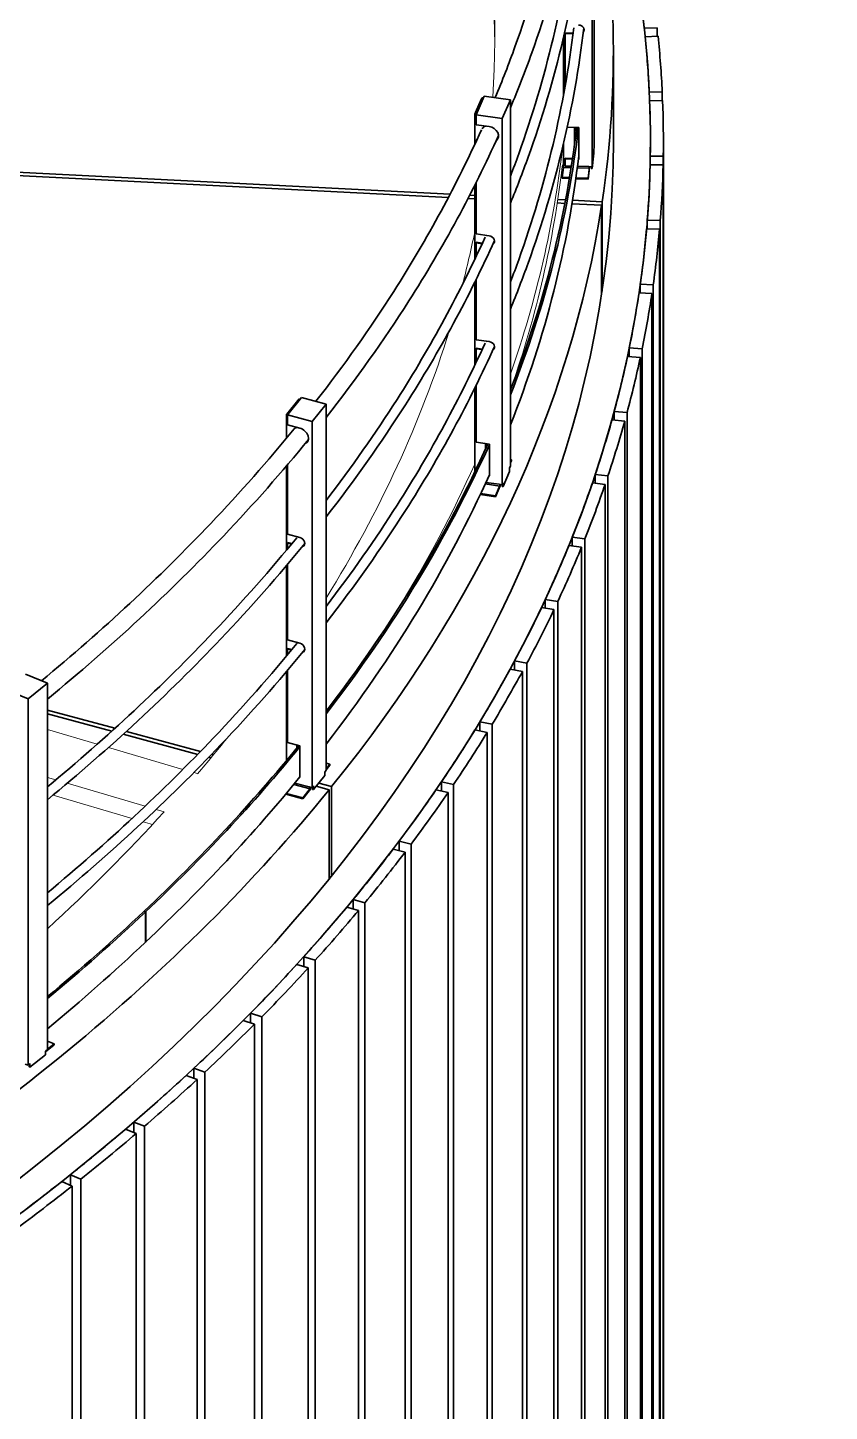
# Model space of a CAD drawing. Header units: millimetres. Extents: x 0 to 42050, y 0 to 29700.
# Drawn here: x 29165 to 30030, y 11149 to 12643 of the extents above; entities that cross this region are included whole.
import ezdxf

# ---------------------------------------------------------------- set-up
doc = ezdxf.new("R2010")
doc.units = ezdxf.units.MM
doc.header["$LTSCALE"] = 50
doc.layers.add('P_Cable Ducts (CD)', color=30, linetype='Continuous', lineweight=18, true_color=0xff7f00)
doc.layers.add('Visible', color=7, linetype='Continuous', lineweight=35)
doc.layers.add('Visible Narrow', color=7, linetype='Continuous', lineweight=18)

msp = doc.modelspace()

# ---------------------------------------------------------------- linework, layer by layer
at = {"layer": 'P_Cable Ducts (CD)'}
for p, q in [((29185.84, 11885.5), (29239.59, 11869.7)), ((29251.76, 11866.12), (29332.07, 11842.51)), ((29343.81, 11839.05), (29347.95, 11837.84)), ((29185.84, 11833.67), (29194.78, 11831.04)), ((29207.16, 11827.4), (29291.21, 11802.69)), ((29191.86, 11814.59), (29277.17, 11789.51)), ((29303.14, 11799.18), (29311.77, 11796.64)), ((29289.17, 11785.98), (29299.28, 11783.01))]:
    msp.add_line(p, q, dxfattribs=at)
for centre, major_axis, start_param, end_param in [((26536.67, 12634.94), (3132, 0), 6.2463092, 6.7788534), ((26536.67, 12617.63), (3132, 0), 0.0047863, 0.4956681), ((26536.67, 12634.94), (3212, 0), 6.0847378, 6.2179752), ((26536.67, 12617.63), (3212, 0), 6.0864025, 6.216341), ((26536.67, 12634.94), (3132, 0), 6.1339839, 6.1655209), ((26536.67, 12634.94), (3132, 0), 5.9405678, 6.1057303), ((26536.67, 12634.94), (3212, 0), 5.9423913, 6.0309266), ((26536.67, 12634.94), (3132, 0), 5.8266811, 5.8499428), ((26536.67, 12634.94), (3132, 0), 5.7205289, 5.8011376)]:
    msp.add_ellipse(centre, major_axis=major_axis, ratio=0.5773503, start_param=start_param, end_param=end_param, dxfattribs=at)
at = {"layer": 'Visible'}
for p, q in [((29775.97, 12514.01), (29775.97, 12909.52)), ((29773.7, 12493.27), (29773.7, 12888.78)), ((29742.69, 12632), (29742.69, 12569.84)), ((29744.56, 12637.05), (29744.64, 12637.75)), ((29753.09, 12636.74), (29744.56, 12637.05)), ((29744.56, 12580.1), (29744.56, 12637.05)), ((29744.64, 12637.75), (29753.18, 12637.44)), ((29764.26, 12639.38), (29764.35, 12639.42)), ((29648.46, 12549.49), (29657.33, 12569.63)), ((29654.01, 12565.8), (29654.9, 12567.81)), ((29656.43, 12567.59), (29654.9, 12567.81)), ((29655.18, 12565.63), (29655.77, 12566.97)), ((29656.14, 12566.92), (29655.77, 12566.97)), ((29655.77, 12566.08), (29655.77, 12566.97)), ((29657.33, 12569.63), (29685.63, 12565.47)), ((29647.9, 12551.92), (29647.01, 12549.91)), ((29654.01, 12565.8), (29647.9, 12551.92)), ((29649.06, 12551.75), (29655.18, 12565.63)), ((29685.63, 12565.47), (29676.76, 12545.33)), ((29685.63, 12169.96), (29685.63, 12565.47)), ((29648.55, 12549.68), (29647.01, 12549.91)), ((29647.01, 12549.91), (29647.01, 12517.41)), ((29648.46, 12549.49), (29676.76, 12545.33)), ((29648.46, 12538.71), (29648.46, 12549.49)), ((29648.46, 12538.71), (29662.61, 12536.63)), ((29649.06, 12551.75), (29648.47, 12550.41)), ((29648.84, 12550.36), (29648.47, 12550.41)), ((29676.76, 12149.82), (29676.76, 12545.33)), ((29648.46, 12521.72), (29648.76, 12522.4)), ((29648.76, 12522.4), (29649.29, 12522.32)), ((29670.45, 12522.14), (29670.59, 12522.19)), ((29746.84, 12536.05), (29759.33, 12535.6)), ((29754.67, 12516.6), (29754.67, 12535.77)), ((29754.74, 12535.77), (29754.74, 12517.15)), ((29756.61, 12531.72), (29756.61, 12535.7)), ((29756.68, 12535.69), (29756.68, 12532.34)), ((29759.33, 12535.6), (29759.33, 12501.31)), ((29648.46, 12520.52), (29648.46, 12521.72)), ((29648.98, 12521.65), (29648.46, 12521.72)), ((29742.69, 12517.69), (29742.69, 12492.62)), ((29773.93, 12491.43), (29775.74, 12508.02)), ((29775.97, 12514.01), (29775.74, 12511.94)), ((29775.74, 12508.02), (29775.74, 12511.94)), ((29741.5, 12494.75), (29741.72, 12494.74)), ((29741.72, 12493.76), (29741.5, 12493.77)), ((29741.51, 12481.78), (29742.69, 12492.62)), ((29741.72, 12494.74), (29742.69, 12494.7)), ((29741.72, 12493.76), (29742.69, 12493.72)), ((29742.69, 12492.62), (29751.11, 12492.31)), ((29744.56, 12501.84), (29744.64, 12502.53)), ((29752.53, 12501.55), (29744.56, 12501.84)), ((29744.56, 12494.33), (29744.56, 12501.84)), ((29751.38, 12494.08), (29744.56, 12494.33)), ((29744.64, 12502.53), (29752.63, 12502.24)), ((29770.11, 12493.4), (29757.97, 12493.84)), ((29759.33, 12501.31), (29758.88, 12501.32)), ((29758.96, 12502.01), (29759.33, 12502)), ((29759.33, 12502.46), (29759.02, 12502.47)), ((29759.1, 12503.16), (29759.33, 12503.16)), ((29770.11, 12493.4), (29773.7, 12493.27)), ((29770.64, 12493.38), (29770.64, 12491.6)), ((29770.71, 12493.38), (29770.71, 12491.31)), ((29772.73, 12493.31), (29772.73, 12491.47)), ((29773.93, 12495.34), (29773.7, 12493.27)), ((29773.93, 12495.34), (29773.93, 12491.43)), ((29741.51, 12481.78), (29749.34, 12481.5)), ((29741.51, 12480.8), (29741.51, 12481.78)), ((29741.51, 12480.8), (29749.18, 12480.53)), ((29756.17, 12480.27), (29769.45, 12479.79)), ((29756.31, 12481.25), (29769.45, 12480.77)), ((29757.74, 12492.07), (29770.64, 12491.6)), ((29769.45, 12480.77), (29770.48, 12490.22)), ((29769.45, 12479.79), (29770.48, 12489.24)), ((29769.45, 12480.77), (29769.45, 12479.79)), ((29770.48, 12490.22), (29770.64, 12491.6)), ((29770.48, 12489.24), (29770.71, 12491.31)), ((29773.93, 12491.43), (29772.73, 12491.47)), ((29647.01, 12473.11), (29647.01, 12393.04)), ((29648.46, 12420.81), (29648.46, 12475.99)), ((29648.46, 12420.81), (29662.61, 12418.73)), ((29648.46, 12411.01), (29648.76, 12411.68)), ((29648.46, 12396.1), (29648.46, 12411.01)), ((29654.94, 12410.06), (29648.46, 12411.01)), ((29648.76, 12411.68), (29655.24, 12410.73)), ((29667.12, 12410.51), (29667.3, 12410.92)), ((29667.3, 12410.92), (29667.75, 12411.08)), ((29647.01, 12368.38), (29647.01, 12278.73)), ((29648.46, 12306.5), (29648.46, 12371.31)), ((29648.46, 12306.5), (29662.61, 12304.42)), ((29648.46, 12296.7), (29648.76, 12297.37)), ((29654.94, 12295.75), (29648.46, 12296.7)), ((29648.46, 12281.79), (29648.46, 12296.7)), ((29648.76, 12297.37), (29655.24, 12296.42)), ((29667.11, 12296.54), (29667.73, 12296.75)), ((29647.01, 12254.07), (29647.01, 12163.58)), ((29648.46, 12195.78), (29648.46, 12257)), ((29444.98, 12225.26), (29460.15, 12244.11)), ((29455.98, 12240.69), (29445.53, 12227.7)), ((29446.62, 12227.41), (29457.07, 12240.39)), ((29455.98, 12240.69), (29457.5, 12242.57)), ((29457.07, 12240.39), (29458.08, 12241.65)), ((29458.66, 12242.26), (29457.5, 12242.57)), ((29458.16, 12241.63), (29458.08, 12241.65)), ((29458.08, 12241.53), (29458.08, 12241.65)), ((29460.15, 12244.11), (29486.63, 12237.01)), ((29445.53, 12227.7), (29444.01, 12225.82)), ((29445.18, 12225.5), (29444.01, 12225.82)), ((29444.01, 12225.82), (29444.01, 12200.43)), ((29444.98, 12225.26), (29471.46, 12218.16)), ((29444.98, 12214.48), (29444.98, 12225.26)), ((29446.62, 12227.41), (29445.6, 12226.15)), ((29445.68, 12226.13), (29445.6, 12226.15)), ((29486.63, 12237.01), (29471.46, 12218.16)), ((29486.63, 11841.5), (29486.63, 12237.01)), ((29444.98, 12214.48), (29458.22, 12210.93)), ((29471.46, 11822.65), (29471.46, 12218.16)), ((29465.01, 12195.3), (29465.69, 12195.47)), ((29648.46, 12195.78), (29662.8, 12193.67)), ((29658.64, 12188.45), (29658.64, 12194.28)), ((29658.94, 12194.24), (29658.94, 12189.1)), ((29662.8, 12193.67), (29662.8, 12159.38)), ((29444.01, 12170.36), (29444.01, 12079.42)), ((29444.98, 12096.58), (29444.98, 12171.5)), ((29677.65, 12147.91), (29684.74, 12164.03)), ((29685.63, 12169.96), (29684.74, 12167.95)), ((29684.74, 12164.03), (29684.74, 12167.95)), ((29685.63, 12177.03), (29686.67, 12176.88)), ((29686.67, 12176.88), (29685.63, 12174.52)), ((29685.63, 12173.54), (29686.67, 12175.9)), ((29686.67, 12176.88), (29686.67, 12175.9)), ((29658.42, 12150.76), (29674.15, 12148.45)), ((29673.27, 12150.33), (29659.17, 12152.4)), ((29662.8, 12159.38), (29662.37, 12159.44)), ((29662.67, 12160.11), (29662.8, 12160.1)), ((29673.27, 12150.33), (29676.76, 12149.82)), ((29673.56, 12147.11), (29674.15, 12148.45)), ((29674.15, 12150.2), (29674.15, 12148.45)), ((29674.45, 12150.16), (29674.45, 12148.15)), ((29676.48, 12149.86), (29676.48, 12148.09)), ((29677.65, 12151.83), (29676.76, 12149.82)), ((29677.65, 12151.83), (29677.65, 12147.91)), ((29653.11, 12139.36), (29669.52, 12136.96)), ((29653.54, 12140.28), (29669.52, 12137.94)), ((29669.52, 12137.94), (29673.56, 12147.11)), ((29669.52, 12136.96), (29673.56, 12146.13)), ((29669.52, 12137.94), (29669.52, 12136.96)), ((29673.56, 12146.13), (29674.45, 12148.15)), ((29677.65, 12147.91), (29676.48, 12148.09)), ((29444.98, 12096.58), (29458.22, 12093.03)), ((29444.98, 12086.78), (29445.49, 12087.41)), ((29444.98, 12080.59), (29444.98, 12086.78)), ((29449.18, 12085.66), (29444.98, 12086.78)), ((29445.49, 12087.41), (29449.69, 12086.28)), ((29444.01, 12062.67), (29444.01, 11965.11)), ((29444.98, 11982.27), (29444.98, 12063.82)), ((29444.98, 11982.27), (29458.22, 11978.72)), ((29444.98, 11972.48), (29445.49, 11973.1)), ((29449.18, 11971.35), (29444.98, 11972.48)), ((29444.98, 11966.28), (29444.98, 11972.48)), ((29445.49, 11973.1), (29449.69, 11971.97)), ((29463.02, 11970.33), (29463.09, 11970.35)), ((29162.1, 11945.27), (29185.84, 11935.46)), ((29444.01, 11948.36), (29444.01, 11852.18)), ((29444.98, 11871.56), (29444.98, 11949.51)), ((29141.15, 11928.36), (29164.9, 11918.55)), ((29185.84, 11935.46), (29164.9, 11918.55)), ((29185.84, 11539.94), (29185.84, 11935.46)), ((29164.9, 11523.04), (29164.9, 11918.55)), ((29444.98, 11871.56), (29458.4, 11867.96)), ((29454.89, 11865.34), (29454.89, 11868.9)), ((29455.4, 11868.76), (29455.4, 11865.96)), ((29458.4, 11867.96), (29458.4, 11833.66)), ((29472.98, 11820.61), (29485.12, 11835.69)), ((29486.63, 11841.5), (29485.12, 11839.61)), ((29485.12, 11835.69), (29485.12, 11839.61)), ((29486.63, 11849.25), (29490.81, 11848.13)), ((29490.81, 11848.13), (29486.63, 11842.94)), ((29486.63, 11841.96), (29490.81, 11847.15)), ((29490.81, 11848.13), (29490.81, 11847.15)), ((29451.82, 11826.25), (29469.4, 11821.53)), ((29468.2, 11823.52), (29452.94, 11827.62)), ((29458.4, 11833.66), (29458, 11833.77)), ((29461.48, 11811.69), (29468.39, 11820.28)), ((29468.2, 11823.52), (29471.46, 11822.65)), ((29468.39, 11820.28), (29469.4, 11821.53)), ((29468.39, 11819.3), (29469.91, 11821.18)), ((29469.4, 11823.2), (29469.4, 11821.53)), ((29469.91, 11823.06), (29469.91, 11821.18)), ((29472.98, 11824.53), (29471.46, 11822.65)), ((29471.89, 11823.18), (29471.89, 11820.9)), ((29472.98, 11820.61), (29471.89, 11820.9)), ((29472.98, 11824.53), (29472.98, 11820.61)), ((29443, 11815.67), (29461.48, 11810.71)), ((29443.67, 11816.47), (29461.48, 11811.69)), ((29461.48, 11810.71), (29468.39, 11819.3)), ((29461.48, 11811.69), (29461.48, 11810.71)), ((29289.89, 11689.02), (29291.6, 11688.42)), ((29290.16, 11688.92), (29290.16, 11689.27)), ((29290.16, 11689.27), (29291.87, 11688.67)), ((29291.6, 11688.42), (29291.6, 11655.76)), ((29291.87, 11688.67), (29291.87, 11656.01)), ((29291.87, 11656.01), (29291.6, 11656.1)), ((29183.75, 11537.51), (29193.02, 11544.99)), ((29185.84, 11539.94), (29183.75, 11538.25)), ((29183.75, 11534.34), (29183.75, 11538.25)), ((29185.84, 11548.93), (29193.02, 11545.97)), ((29193.02, 11545.97), (29185.84, 11540.18)), ((29193.02, 11545.97), (29193.02, 11544.99)), ((29161.97, 11524.25), (29164.9, 11523.04)), ((29166.99, 11524.73), (29164.9, 11523.04)), ((29166.02, 11523.94), (29166.02, 11521.22)), ((29166.99, 11520.81), (29166.02, 11521.22)), ((29166.99, 11520.81), (29183.75, 11534.34)), ((29166.99, 11524.73), (29166.99, 11520.81))]:
    msp.add_line(p, q, dxfattribs=at)
at = {"layer": 'Visible', "color": 9, "true_color": 0xc0c0c0}
for p, q in [((29829.93, 12642.97), (29843.91, 12643.47)), ((29843.91, 12643.47), (29843.91, 12634.21)), ((29844.89, 12634.25), (29830.92, 12633.75)), ((29796.67, 12521.29), (29796.67, 12617.63)), ((29618.59, 12460.11), (26708.47, 12607.1)), ((26709.03, 12610.78), (29620.49, 12463.72)), ((29835.41, 12573.85), (29849.41, 12574.05)), ((29849.41, 12574.05), (29849.41, 12564.81)), ((29849.81, 12564.82), (29835.82, 12564.62)), ((29850.67, 10605.79), (29850.67, 12521.29)), ((29850.37, 12495.33), (29836.37, 12495.42)), ((29836.54, 12495.42), (29836.54, 12504.66)), ((29836.54, 12504.66), (29850.54, 12504.57)), ((29850.37, 10579.83), (29850.37, 12495.33)), ((29850.54, 12504.57), (29850.54, 10589.07)), ((29641.69, 12462.65), (29647.01, 12462.38)), ((29647.01, 12458.67), (29639.83, 12459.03)), ((29744.31, 12453.76), (29736.17, 12454.17)), ((29736.73, 12457.85), (29745.02, 12457.43)), ((29783.98, 12451.75), (29752.1, 12453.36)), ((29752.7, 12457.04), (29784.54, 12455.43)), ((29783.98, 12355.41), (29783.98, 12451.75)), ((29784.54, 12455.43), (29784.54, 12359.09)), ((29833.32, 12435.49), (29847.31, 12435.11)), ((29833.32, 12426.24), (29833.32, 12435.49)), ((29847.31, 12435.11), (29847.31, 10519.61)), ((29846.55, 12425.88), (29832.56, 12426.27)), ((29846.55, 10510.38), (29846.55, 12425.88)), ((29825.75, 12357.17), (29825.75, 12366.44)), ((29825.75, 12366.44), (29839.7, 12365.76)), ((29839.7, 12365.76), (29839.7, 10450.26)), ((29784.3, 12357.47), (29783.98, 12357.48)), ((29838.37, 12356.56), (29824.41, 12357.23)), ((29838.37, 10441.06), (29838.37, 12356.56)), ((29825.83, 12287.45), (29811.93, 12288.42)), ((29813.85, 12297.59), (29827.74, 12296.62)), ((29813.85, 12288.28), (29813.85, 12297.59)), ((29825.83, 10371.95), (29825.83, 12287.45)), ((29827.74, 12296.62), (29827.74, 10381.12)), ((29797.62, 12219.68), (29797.62, 12229.03)), ((29797.62, 12229.03), (29811.44, 12227.77)), ((29811.44, 12227.77), (29811.44, 10312.27)), ((29808.95, 12218.65), (29795.12, 12219.91)), ((29808.95, 10303.15), (29808.95, 12218.65)), ((29787.76, 12150.25), (29774.02, 12151.79)), ((29777.08, 12160.86), (29790.82, 12159.31)), ((29777.08, 12151.45), (29777.08, 12160.86)), ((29787.76, 10234.75), (29787.76, 12150.25)), ((29790.82, 12159.31), (29790.82, 10243.81)), ((29752.28, 12083.68), (29752.28, 12093.17)), ((29752.28, 12093.17), (29765.91, 12091.33)), ((29765.91, 12091.33), (29765.91, 10175.83)), ((29762.28, 12082.33), (29748.65, 12084.17)), ((29762.28, 10166.83), (29762.28, 12082.33)), ((29732.55, 12015), (29719.04, 12017.12)), ((29723.23, 12026.04), (29736.74, 12023.92)), ((29723.23, 12016.46), (29723.23, 12026.04)), ((29732.55, 10099.5), (29732.55, 12015)), ((29736.74, 12023.92), (29736.74, 10108.41)), ((29689.98, 11949.88), (29689.98, 11959.56)), ((29689.98, 11959.56), (29703.35, 11957.16)), ((29703.35, 11957.16), (29703.35, 10041.66)), ((29698.6, 11948.34), (29685.23, 11950.74)), ((29698.6, 10032.84), (29698.6, 11948.34)), ((29185.84, 11906.45), (29258.7, 11886.84)), ((29255.23, 11883.7), (29185.84, 11902.38)), ((29348.04, 11858.71), (29267.58, 11880.37)), ((29271.03, 11883.52), (29351.18, 11861.94)), ((29660.48, 11882.43), (29647.27, 11885.11)), ((29652.58, 11893.82), (29665.78, 11891.14)), ((29652.58, 11884.03), (29652.58, 11893.82)), ((29660.48, 9966.93), (29660.48, 11882.43)), ((29665.78, 11891.14), (29665.78, 9975.64)), ((29362.26, 11854.88), (29359.93, 11855.51)), ((29363.06, 11858.74), (29365.01, 11858.22)), ((29489.88, 11820.52), (29475.93, 11824.28)), ((29478.63, 11827.63), (29492.58, 11823.87)), ((29489.88, 11724.18), (29489.88, 11820.52)), ((29492.58, 11823.87), (29492.58, 11727.53)), ((29618.24, 11817.36), (29605.21, 11820.32)), ((29611.06, 11818.99), (29611.06, 11828.91)), ((29611.06, 11828.91), (29624.09, 11825.96)), ((29624.09, 11825.96), (29624.09, 9910.46)), ((29618.24, 9901.86), (29618.24, 11817.36)), ((29565.49, 11764.92), (29578.32, 11761.69)), ((29565.49, 11754.84), (29565.49, 11764.92)), ((29578.32, 11761.69), (29578.32, 9846.19)), ((29571.93, 11753.22), (29559.1, 11756.45)), ((29571.93, 9837.72), (29571.93, 11753.22)), ((29491.5, 11726.18), (29489.88, 11726.62)), ((29515.92, 11691.68), (29515.92, 11701.92)), ((29515.92, 11701.92), (29528.54, 11698.43)), ((29521.63, 11690.1), (29509, 11693.59)), ((29521.63, 9774.6), (29521.63, 11690.1)), ((29528.54, 11698.43), (29528.54, 9782.93)), ((29467.38, 11628.07), (29454.99, 11631.82)), ((29462.42, 11640), (29474.82, 11636.25)), ((29462.42, 11629.57), (29462.42, 11640)), ((29467.38, 9712.57), (29467.38, 11628.07)), ((29474.82, 11636.25), (29474.82, 9720.75)), ((29409.27, 11567.22), (29397.12, 11571.23)), ((29405.07, 11579.25), (29417.22, 11575.24)), ((29405.07, 11568.61), (29405.07, 11579.25)), ((29409.27, 10566.19), (29409.27, 11567.22)), ((29417.22, 11575.24), (29417.22, 10574.21)), ((29347.38, 11507.62), (29335.48, 11511.89)), ((29343.93, 11508.86), (29343.93, 11519.74)), ((29343.93, 11519.74), (29355.82, 11515.47)), ((29347.38, 10506.6), (29347.38, 11507.62)), ((29355.82, 11515.47), (29355.82, 10514.45)), ((29279.09, 11450.41), (29279.09, 11461.55)), ((29279.09, 11461.55), (29290.7, 11457.03)), ((29281.77, 11449.37), (29270.15, 11453.88)), ((29281.77, 10448.34), (29281.77, 11449.37)), ((29290.7, 11457.03), (29290.7, 10456.01)), ((29210.63, 11393.33), (29210.63, 11404.75)), ((29210.63, 11404.75), (29221.95, 11400)), ((29212.54, 11392.53), (29201.22, 11397.28)), ((29212.54, 10391.5), (29212.54, 11392.53)), ((29221.95, 11400), (29221.95, 10398.97))]:
    msp.add_line(p, q, dxfattribs=at)
for centre, major_axis, start_param, end_param in [((26536.67, 12521.29), (-3300, 0), 6.0962024, 9.6168762), ((26536.67, 12617.63), (3260, 0), 6.1969004, 6.3959388), ((26536.67, 12521.29), (3300, 0), 0.0639115, 0.095382), ((26536.67, 12521.29), (3300, 0), 0.0275925, 0.059063), ((26536.67, 12521.29), (3314, 0), 0.0275823, 0.0590732), ((26536.67, 12521.29), (3300, 0), 6.2744588, 6.3059293), ((26536.67, 12521.29), (3314, 0), 6.2744486, 6.3059396), ((26536.67, 12521.29), (3260, 0), 4.532673, 6.2831853), ((26536.67, 12521.29), (3300, 0), 6.2381398, 6.2696103), ((26536.67, 12521.29), (3314, 0), 6.2381296, 6.2696206), ((26536.67, 12617.63), (3260, 0), 5.8478346, 6.1949372), ((26536.67, 12521.29), (3300, 0), 6.2018208, 6.2332913), ((26536.67, 12521.29), (3314, 0), 6.2018106, 6.2333016), ((26536.67, 12521.29), (3300, 0), 6.1655019, 6.1969724), ((26536.67, 12521.29), (3314, 0), 6.1654916, 6.1969826), ((26536.67, 12521.29), (3300, 0), 6.1291829, 6.1606534), ((26536.67, 12521.29), (3314, 0), 6.1291726, 6.1606636), ((26536.67, 12521.29), (3300, 0), 6.0928639, 6.1243344), ((26536.67, 12521.29), (3314, 0), 6.0928536, 6.1243446), ((26536.67, 12521.29), (3300, 0), 6.0565449, 6.0880154), ((26536.67, 12521.29), (3314, 0), 6.0565346, 6.0880256), ((26536.67, 12521.29), (3300, 0), 6.0202259, 6.0516964), ((26536.67, 12521.29), (3314, 0), 6.0202156, 6.0517066), ((26536.67, 12521.29), (3300, 0), 5.9839069, 6.0153774), ((26536.67, 12521.29), (3314, 0), 5.9838967, 6.0153876), ((26536.67, 12521.29), (3300, 0), 5.9475879, 5.9790584), ((26536.67, 12521.29), (3314, 0), 5.9475777, 5.9790687), ((26536.67, 12521.29), (3300, 0), 5.9112689, 5.9427394), ((26536.67, 12521.29), (3314, 0), 5.9112587, 5.9427497), ((26536.67, 12617.63), (3260, 0), 5.4987687, 5.8458714), ((26536.67, 12521.29), (3300, 0), 5.8749499, 5.9064204), ((26536.67, 12521.29), (3314, 0), 5.8749397, 5.9064307), ((26536.67, 12521.29), (3300, 0), 5.8386309, 5.8701014), ((26536.67, 12521.29), (-3314, 0), 2.697028, 2.728519), ((26536.67, 12521.29), (3300, 0), 5.8023119, 5.8337824), ((26536.67, 12521.29), (-3314, 0), 2.6607091, 2.6922), ((26536.67, 12521.29), (3300, 0), 5.765993, 5.7974635), ((26536.67, 12521.29), (-3314, 0), 2.6243901, 2.655881), ((26536.67, 12521.29), (3300, 0), 5.729674, 5.7611445), ((26536.67, 12521.29), (-3314, 0), 2.5880711, 2.6195621), ((26536.67, 12521.29), (3300, 0), 5.693355, 5.7248255), ((26536.67, 12521.29), (-3314, 0), 2.5517521, 2.5832431), ((26536.67, 12521.29), (3300, 0), 5.657036, 5.6885065), ((26536.67, 12521.29), (-3314, 0), 2.5154331, 2.5469241), ((26536.67, 12521.29), (3300, 0), 5.620717, 5.6521875), ((26536.67, 12521.29), (-3314, 0), 2.4791141, 2.5106051)]:
    msp.add_ellipse(centre, major_axis=major_axis, ratio=0.5773503, start_param=start_param, end_param=end_param, dxfattribs=at)
at = {"layer": 'Visible'}
for centre, major_axis, ratio, start_param, end_param in [((29759.13, 12641.42), (5.96, -0.65), 0.8148775, 5.7975324, 7.9427637), ((29759.21, 12642.11), (5.96, -0.65), 0.8148775, 5.8003906, 6.2119939), ((29663.88, 12529.14), (-9.52, 4.19), 0.7913128, 5.5838854, 6.1456533), ((29662.61, 12528.14), (9.52, -4.19), 0.7913128, 5.8839, 8.1893447), ((29662.91, 12528.81), (9.52, -4.19), 0.7913128, 5.8858841, 6.2385943), ((26536.67, 12661.72), (3227.8, 0), 0.5773503, 6.0617122, 6.2154978), ((26536.67, 12661.72), (3229.8, 0), 0.5773503, 6.0589787, 6.2155007), ((26536.67, 12629.06), (3229.8, 0), 0.5773503, 6.0589787, 6.2166881), ((29663.88, 12414.83), (-5.49, 2.42), 0.7913128, 5.7601503, 5.9269131), ((29662.61, 12413.83), (5.49, -2.42), 0.7913128, 5.799676, 8.1893447), ((29662.91, 12414.5), (5.49, -2.42), 0.7913128, 5.8023424, 6.2058428), ((29664.17, 12415.51), (5.49, -2.42), 0.7913128, 5.5781168, 5.6163316), ((29663.88, 12300.52), (-5.49, 2.42), 0.7913128, 5.7601503, 5.9269131), ((29662.61, 12299.52), (5.49, -2.42), 0.7913128, 5.799676, 8.1893447), ((29662.91, 12300.19), (5.49, -2.42), 0.7913128, 5.8023424, 6.2058428), ((29459.79, 12203.29), (-8.1, 6.52), 0.7404429, 5.8045872, 6.3415819), ((29460.3, 12203.92), (-8.1, 6.52), 0.7404429, 0.0523928, 0.0656273), ((29458.22, 12202.44), (8.1, -6.52), 0.7404429, 5.8868411, 8.3914651), ((29458.73, 12203.07), (8.1, -6.52), 0.7404429, 5.8885855, 6.2307925), ((29460.3, 12203.92), (8.1, -6.52), 0.7404429, 5.7429316, 5.7734712), ((26536.67, 12661.72), (3227.8, 0), 0.5773503, 5.8652377, 6.0294458), ((26536.67, 12661.72), (3229.8, 0), 0.5773503, 5.8638455, 6.0291369), ((26536.67, 12629.06), (3229.8, 0), 0.5773503, 5.8638455, 6.0291369), ((29459.79, 12088.98), (-4.67, 3.76), 0.7404429, 5.9874678, 6.1290335), ((29458.22, 12088.13), (4.67, -3.76), 0.7404429, 5.8030014, 8.3914651), ((29458.73, 12088.76), (4.67, -3.76), 0.7404429, 5.8053682, 6.1922876), ((29459.79, 12088.98), (-4.67, 3.76), 0.7404429, 2.4552298, 2.4866134), ((29460.3, 12089.61), (4.67, -3.76), 0.7404429, 5.5984279, 5.7883292), ((29459.79, 11974.67), (-4.67, 3.76), 0.7404429, 5.9874678, 6.1290335), ((29458.22, 11973.82), (4.67, -3.76), 0.7404429, 5.8030014, 8.3914651), ((29458.73, 11974.45), (4.67, -3.76), 0.7404429, 5.8053682, 6.1922876), ((29459.79, 11974.67), (-4.67, 3.76), 0.7404429, 2.4552298, 2.4866134), ((29460.3, 11975.3), (4.67, -3.76), 0.7404429, 5.5984279, 5.7734712), ((26536.67, 12661.72), (3227.8, 0), 0.5773503, 5.7341999, 5.8433646), ((26536.67, 12661.72), (3229.8, 0), 0.5773503, 5.7341999, 5.8428698), ((26536.67, 12629.06), (3229.8, 0), 0.5773503, 5.7341999, 5.8428698), ((26536.67, 12661.72), (3227.8, 0), 0.5773503, 5.6750885, 5.734041), ((26536.67, 12661.72), (3229.8, 0), 0.5773503, 5.6741995, 5.734041), ((26536.67, 12629.06), (3229.8, 0), 0.5773503, 5.6741995, 5.734041)]:
    msp.add_ellipse(centre, major_axis=major_axis, ratio=ratio, start_param=start_param, end_param=end_param, dxfattribs=at)
for points, knots in [([(29749.62, 12872.3), (29739.75, 12788.57), (29719.99, 12705.21), (29683.89, 12604.54), (29676.8, 12586.18), (29669.22, 12567.88)], [4.35326591, 4.35326591, 4.35326591, 4.35326591, 4.48947876, 4.48947876, 4.51997635, 4.51997635, 4.51997635, 4.51997635]), ([(29769.06, 12872.16), (29759.1, 12786.23), (29738.9, 12700.7), (29701.55, 12596.56), (29693.87, 12576.76), (29685.63, 12557.03)], [4.35213264, 4.35213264, 4.35213264, 4.35213264, 4.48947876, 4.48947876, 4.52186894, 4.52186894, 4.52186894, 4.52186894]), ([(29753.87, 12757.5), (29743.97, 12673.44), (29724.12, 12589.75), (29691.65, 12499.2), (29688.69, 12491.2), (29685.63, 12483.22)], [4.35325935, 4.35325935, 4.35325935, 4.35325935, 4.48947876, 4.48947876, 4.5026908, 4.5026908, 4.5026908, 4.5026908]), ([(29764.69, 12757.35), (29754.73, 12672.08), (29734.65, 12587.22), (29698.7, 12486.98), (29692.36, 12470.43), (29685.63, 12453.94)], [4.35266466, 4.35266466, 4.35266466, 4.35266466, 4.48947876, 4.48947876, 4.51661643, 4.51661643, 4.51661643, 4.51661643]), ([(29753.87, 12643.19), (29743.97, 12559.13), (29724.12, 12475.44), (29691.65, 12384.89), (29688.69, 12376.89), (29685.63, 12368.91)], [4.35325935, 4.35325935, 4.35325935, 4.35325935, 4.48947876, 4.48947876, 4.5026908, 4.5026908, 4.5026908, 4.5026908]), ([(29764.69, 12643.04), (29754.73, 12557.77), (29734.65, 12472.91), (29698.7, 12372.67), (29692.36, 12356.12), (29685.63, 12339.63)], [4.35266466, 4.35266466, 4.35266466, 4.35266466, 4.48947876, 4.48947876, 4.51661643, 4.51661643, 4.51661643, 4.51661643]), ([(29654.24, 12533.2), (29627.72, 12474.2), (29596.13, 12415.94), (29534.04, 12318.57), (29506.05, 12278.96), (29475.7, 12239.94)], [4.53929175, 4.53929175, 4.53929175, 4.53929175, 4.63808557, 4.63808557, 4.70729584, 4.70729584, 4.70729584, 4.70729584]), ([(29672.68, 12527.09), (29645.58, 12466.58), (29613.27, 12406.88), (29548.78, 12305.76), (29519, 12263.81), (29486.63, 12222.55)], [4.53829569, 4.53829569, 4.53829569, 4.53829569, 4.63808557, 4.63808557, 4.71053154, 4.71053154, 4.71053154, 4.71053154]), ([(29658.15, 12417.15), (29631.54, 12357.95), (29599.84, 12299.5), (29539.71, 12205.2), (29514.16, 12168.74), (29486.63, 12132.79)], [4.53928554, 4.53928554, 4.53928554, 4.53928554, 4.63808557, 4.63808557, 4.70153162, 4.70153162, 4.70153162, 4.70153162]), ([(29668.37, 12413.64), (29641.45, 12353.64), (29609.37, 12294.42), (29546.19, 12195.35), (29517.62, 12154.95), (29486.63, 12115.19)], [4.53878525, 4.53878525, 4.53878525, 4.53878525, 4.63808557, 4.63808557, 4.70800519, 4.70800519, 4.70800519, 4.70800519]), ([(29658.15, 12302.84), (29631.54, 12243.64), (29599.84, 12185.19), (29539.71, 12090.89), (29514.16, 12054.43), (29486.63, 12018.48)], [4.53928554, 4.53928554, 4.53928554, 4.53928554, 4.63808557, 4.63808557, 4.70153162, 4.70153162, 4.70153162, 4.70153162]), ([(29668.37, 12299.33), (29641.45, 12239.33), (29609.37, 12180.11), (29546.19, 12081.04), (29517.62, 12040.64), (29486.63, 12000.88)], [4.53878525, 4.53878525, 4.53878525, 4.53878525, 4.63808557, 4.63808557, 4.70800519, 4.70800519, 4.70800519, 4.70800519]), ([(29452.03, 12210.2), (29423.9, 12175.67), (29393.91, 12141.62), (29306.59, 12049.65), (29245.57, 11992.86), (29179.41, 11938.11)], [4.72494557, 4.72494557, 4.72494557, 4.72494557, 4.78669239, 4.78669239, 4.89453733, 4.89453733, 4.89453733, 4.89453733]), ([(29467.54, 12198.66), (29438.94, 12163.5), (29408.44, 12128.87), (29318.39, 12034.02), (29254.83, 11975.08), (29185.84, 11918.38)], [4.72455967, 4.72455967, 4.72455967, 4.72455967, 4.78669239, 4.78669239, 4.897698, 4.897698, 4.897698, 4.897698]), ([(29454.85, 12092.58), (29426.79, 12058.16), (29396.89, 12024.24), (29310.61, 11933.35), (29250.71, 11877.48), (29185.84, 11823.58)], [4.72531146, 4.72531146, 4.72531146, 4.72531146, 4.78669239, 4.78669239, 4.89252344, 4.89252344, 4.89252344, 4.89252344]), ([(29463.65, 12086.34), (29435.28, 12051.52), (29405.05, 12017.21), (29316.18, 11923.59), (29253.66, 11865.52), (29185.84, 11809.61)], [4.72497668, 4.72497668, 4.72497668, 4.72497668, 4.78669239, 4.78669239, 4.89623621, 4.89623621, 4.89623621, 4.89623621]), ([(29454.85, 11978.27), (29426.79, 11943.85), (29396.89, 11909.93), (29310.61, 11819.04), (29250.71, 11763.17), (29185.84, 11709.27)], [4.72531146, 4.72531146, 4.72531146, 4.72531146, 4.78669239, 4.78669239, 4.89252344, 4.89252344, 4.89252344, 4.89252344]), ([(29463.65, 11972.03), (29435.28, 11937.21), (29405.05, 11902.9), (29316.18, 11809.28), (29253.66, 11751.21), (29185.84, 11695.31)], [4.72497668, 4.72497668, 4.72497668, 4.72497668, 4.78669239, 4.78669239, 4.89623621, 4.89623621, 4.89623621, 4.89623621])]:
    msp.add_open_spline(points, degree=3, knots=knots, dxfattribs=at)
at = {"layer": 'Visible Narrow'}
for p, q in [((29647.9, 12551.92), (29649.06, 12551.75)), ((29655.18, 12565.63), (29654.01, 12565.8)), ((29741.72, 12493.76), (29741.72, 12494.74)), ((29770.48, 12489.24), (29770.48, 12490.22)), ((29457.07, 12240.39), (29455.98, 12240.69)), ((29445.53, 12227.7), (29446.62, 12227.41)), ((29465.01, 12195.3), (29464.67, 12194.88)), ((29673.56, 12146.13), (29673.56, 12147.11)), ((29463.02, 11970.33), (29462.9, 11970.19)), ((29468.39, 11819.3), (29468.39, 11820.28))]:
    msp.add_line(p, q, dxfattribs=at)

doc.saveas('drawing.dxf')
